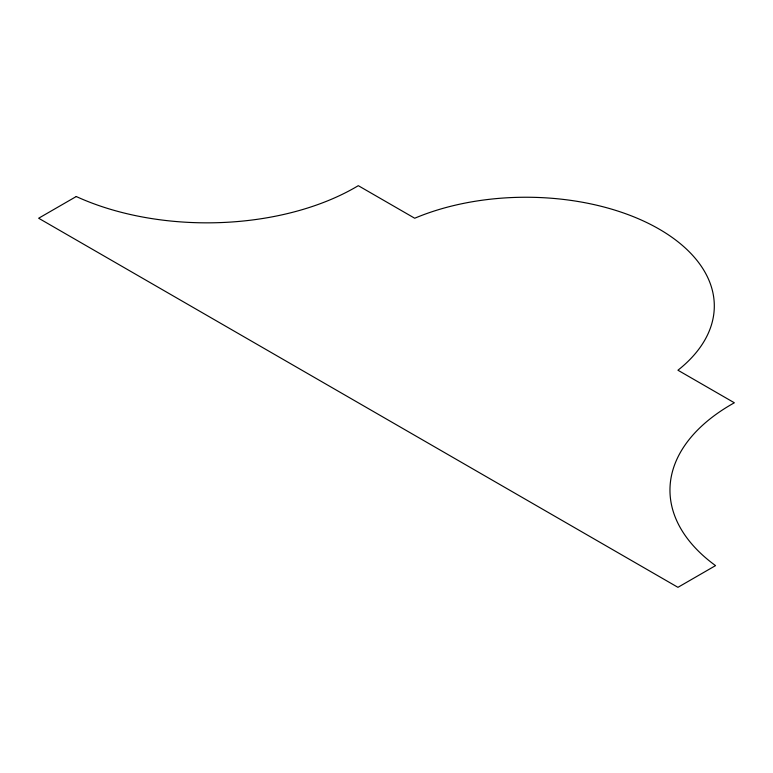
<?xml version="1.0" encoding="UTF-8"?>
<svg xmlns="http://www.w3.org/2000/svg" width="773" height="773" viewBox="0 0 773 773"><rect width="100%" height="100%" fill="white"/><g stroke="black" fill="none" stroke-linecap="round" stroke-linejoin="round"><path stroke-width="1.16" d="M76.256 196.526L38.65 218.237L677.94 587.325L715.547 565.614A210.111 121.303 0 0 1 734.35 402.781L677.94 370.219A188.351 108.742 0 0 0 659.137 229.098A188.351 108.742 0 0 0 414.705 218.237L358.295 185.675A210.111 121.303 0 0 1 76.256 196.526"/></g></svg>
